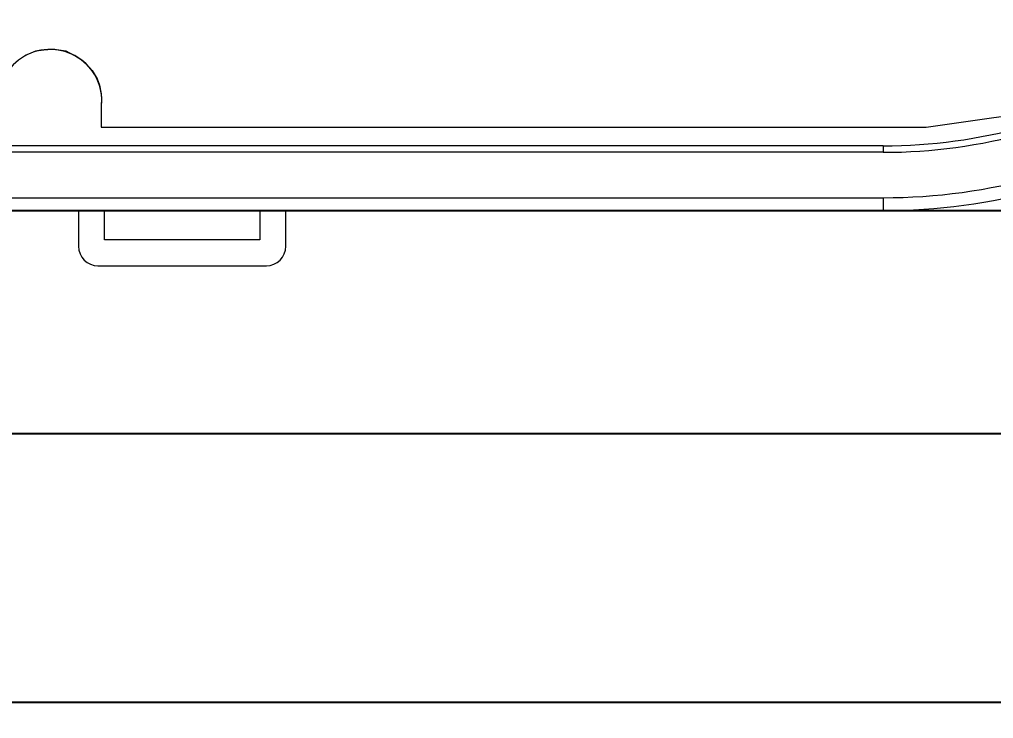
# Model space of a CAD drawing. Header units: millimetres. Extents: x 2768 to 3957, y 940 to 1781.
# Drawn here: x 3126.9 to 3202.1, y 1383.3 to 1437.2 of the extents above; entities that cross this region are included whole.
import ezdxf

# ---------------------------------------------------------------- set-up
doc = ezdxf.new("R2010")
doc.units = ezdxf.units.MM
doc.layers.add('layer 1', color=7, linetype='Continuous')
doc.layers.add('尺寸标注', color=2, linetype='Continuous', lineweight=25)
doc.layers.add('粗实线', color=7, linetype='Continuous', lineweight=50)
doc.styles.add('SGW', font='gbenor.shx', dxfattribs={"width": 0.6, "bigfont": 'hztxt.shx'})
doc.dimstyles.new('线性', dxfattribs={"dimtxt": 7, "dimasz": 3.5, "dimexe": 1.25, "dimexo": 0.625, "dimtad": 1, "dimdsep": 46, "dimtxsty": 'SGW', "dimcen": 2.5, "dimadec": 0, "dimazin": 0, "dimtfac": 1, "dimtmove": 0, "dimatfit": 3, "dimfxl": 0, "dimarcsym": 0})

# ---------------------------------------------------------------- blocks, each defined once
blk = doc.blocks.new('*D2')
at = {"layer": 'Defpoints', "color": 0, "transparency": 16777216}
for p in [(2857.49, 1435.655), (3238.49, 1435.655), (3238.49, 1405.249)]:
    blk.add_point(p, dxfattribs=at)
at = {"layer": '尺寸标注', "color": 0, "lineweight": -2, "transparency": 16777216}
for p, q in [((2857.49, 1435.03), (2857.49, 1403.999)), ((3238.49, 1435.03), (3238.49, 1403.999)), ((2860.99, 1405.249), (3234.99, 1405.249))]:
    blk.add_line(p, q, dxfattribs=at)
at = {"layer": '尺寸标注', "color": 0, "transparency": 16777216}
for points in [[(2860.99, 1405.833), (2860.99, 1404.666), (2857.49, 1405.249)], [(3234.99, 1405.833), (3234.99, 1404.666), (3238.49, 1405.249)]]:
    blk.add_solid(points, dxfattribs=at)
at = {"layer": '尺寸标注', "color": 0, "transparency": 16777216, "insert": (3046.807, 1409.374), "char_height": 7, "attachment_point": 5, "style": 'SGW'}
blk.add_mtext('▲381%%P1', dxfattribs=at)
blk = doc.blocks.new('_DotSmall')
at = {"color": 0, "linetype": 'ByBlock', "const_width": 0.5}
blk.add_lwpolyline([(-0.0625, 0, 1), (0.0625, 0, 1)], format="xyb", close=True, dxfattribs=at)
blk = doc.blocks.new('*D3')
at = {"layer": 'Defpoints', "color": 0, "transparency": 16777216}
for p in [(3153.99, 1607.225), (3267.573, 1607.225), (3238.49, 1435.655)]:
    blk.add_point(p, dxfattribs=at)
at = {"layer": '尺寸标注', "color": 0, "lineweight": -2, "transparency": 16777216}
for p, q in [((3154.615, 1607.225), (3268.823, 1607.225)), ((3267.573, 1439.155), (3267.573, 1603.725)), ((3239.115, 1435.655), (3268.823, 1435.655))]:
    blk.add_line(p, q, dxfattribs=at)
at = {"layer": '尺寸标注', "color": 0, "transparency": 16777216}
for points in [[(3266.989, 1603.725), (3268.156, 1603.725), (3267.573, 1607.225)], [(3266.989, 1439.155), (3268.156, 1439.155), (3267.573, 1435.655)]]:
    blk.add_solid(points, dxfattribs=at)
at = {"layer": '尺寸标注', "color": 0, "transparency": 16777216, "insert": (3263.448, 1507.203), "char_height": 7, "attachment_point": 5, "rotation": 90, "style": 'SGW'}
blk.add_mtext('▲171.6%%P0.5', dxfattribs=at)
blk = doc.blocks.new('*D5')
at = {"layer": 'Defpoints', "color": 0, "transparency": 16777216}
for p in [(2845.68, 1489.724), (3250.544, 1487.475), (3250.544, 1384.509)]:
    blk.add_point(p, dxfattribs=at)
at = {"layer": '尺寸标注', "color": 0, "lineweight": -2, "transparency": 16777216}
for p, q in [((2845.68, 1489.099), (2845.68, 1383.259)), ((3250.544, 1486.85), (3250.544, 1383.259)), ((2849.18, 1384.509), (3247.044, 1384.509))]:
    blk.add_line(p, q, dxfattribs=at)
at = {"layer": '尺寸标注', "color": 0, "transparency": 16777216}
for points in [[(2849.18, 1385.093), (2849.18, 1383.926), (2845.68, 1384.509)], [(3247.044, 1385.093), (3247.044, 1383.926), (3250.544, 1384.509)]]:
    blk.add_solid(points, dxfattribs=at)
at = {"layer": '尺寸标注', "color": 0, "transparency": 16777216, "insert": (3048.112, 1388.634), "char_height": 7, "attachment_point": 5, "style": 'SGW'}
blk.add_mtext('404.9', dxfattribs=at)
blk = doc.blocks.new('*D6')
at = {"layer": 'Defpoints', "color": 0, "transparency": 16777216}
for p in [(3048.359, 1617.424), (3281.8, 1617.424), (3048.242, 1422.425)]:
    blk.add_point(p, dxfattribs=at)
at = {"layer": '尺寸标注', "color": 0, "lineweight": -2, "transparency": 16777216}
for p, q in [((3048.984, 1617.424), (3283.05, 1617.424)), ((3281.8, 1425.925), (3281.8, 1613.924)), ((3048.867, 1422.425), (3283.05, 1422.425))]:
    blk.add_line(p, q, dxfattribs=at)
at = {"layer": '尺寸标注', "color": 0, "transparency": 16777216}
for points in [[(3281.217, 1613.924), (3282.383, 1613.924), (3281.8, 1617.424)], [(3281.217, 1425.925), (3282.383, 1425.925), (3281.8, 1422.425)]]:
    blk.add_solid(points, dxfattribs=at)
at = {"layer": '尺寸标注', "color": 0, "transparency": 16777216, "insert": (3277.675, 1519.924), "char_height": 7, "attachment_point": 5, "rotation": 90, "style": 'SGW'}
blk.add_mtext('195', dxfattribs=at)

msp = doc.modelspace()

# ---------------------------------------------------------------- linework, layer by layer
at = {"layer": 'layer 1', "lineweight": 20}
msp.add_open_spline([(3133.229, 1428.862), (3133.229, 1428.862), (3195.272, 1428.862), (3195.272, 1428.862), (3195.272, 1428.862), (3195.272, 1428.862), (3196.929, 1428.862), (3196.929, 1428.862)], degree=3, knots=[0.531818182, 0.531818182, 0.531818182, 0.531818182, 0.536363636, 0.536363636, 0.536363636, 0.536363646, 0.540909091, 0.540909091, 0.540909091, 0.540909091], dxfattribs=at)
at = {"layer": '粗实线', "color": 7, "lineweight": 0}
for p, q in [((3193.612, 1427.425), (2902.872, 1427.425)), ((3193.612, 1427.425), (3193.612, 1426.925)), ((3193.612, 1426.925), (2902.872, 1426.925)), ((2902.872, 1423.425), (3193.612, 1423.425)), ((3193.612, 1423.425), (3193.612, 1422.425)), ((3193.612, 1422.425), (2902.872, 1422.425)), ((3131.49, 1422.425), (3131.49, 1419.675)), ((3133.49, 1420.175), (3133.49, 1422.425)), ((3145.49, 1422.425), (3145.49, 1420.175)), ((3147.49, 1419.675), (3147.49, 1422.425)), ((3172.897, 1422.425), (3193.36, 1422.425)), ((3145.49, 1420.175), (3133.49, 1420.175)), ((3132.99, 1418.175), (3145.99, 1418.175))]:
    msp.add_line(p, q, dxfattribs=at)
for centre, radius, start, end in [((3193.612, 1468.487), 41.062, 270, 300.96194), ((3193.612, 1468.487), 41.562, 270, 300.96194), ((3193.612, 1468.487), 45.062, 270, 300.95368), ((3193.612, 1468.487), 46.062, 270, 300.95368), ((3193.36, 1468.487), 46.062, 270, 270.01265), ((3132.99, 1419.675), 1.5, 180.0001, 270), ((3145.99, 1419.675), 1.5, 270, 359.9999)]:
    msp.add_arc(centre, radius, start, end, dxfattribs=at)
for points in [[(3131.434, 1434.244), (3130.184, 1435.035), (3128.599, 1435.072), (3127.315, 1434.338)], [(3127.389, 1434.423), (3127.389, 1434.423), (3127.83, 1434.592), (3127.83, 1434.592)], [(3127.83, 1434.592), (3127.83, 1434.592), (3128.208, 1434.741), (3128.208, 1434.741)], [(3128.208, 1434.741), (3128.208, 1434.741), (3128.805, 1434.84), (3128.805, 1434.84)], [(3128.805, 1434.84), (3128.805, 1434.84), (3129.445, 1434.874), (3129.445, 1434.874)], [(3129.445, 1434.874), (3129.445, 1434.874), (3129.98, 1434.825), (3129.98, 1434.825)], [(3129.98, 1434.825), (3129.98, 1434.825), (3130.515, 1434.753), (3130.515, 1434.753)], [(3130.515, 1434.753), (3130.515, 1434.753), (3130.749, 1434.616), (3130.749, 1434.616)], [(3130.749, 1434.616), (3130.749, 1434.616), (3131.292, 1434.349), (3131.292, 1434.349)], [(3127.315, 1434.338), (3126.03, 1433.604), (3125.256, 1432.22), (3125.303, 1430.742)], [(3126.506, 1433.725), (3126.506, 1433.725), (3126.942, 1434.098), (3126.942, 1434.098)], [(3126.942, 1434.098), (3126.942, 1434.098), (3127.389, 1434.423), (3127.389, 1434.423)], [(3131.292, 1434.349), (3131.292, 1434.349), (3131.699, 1434.082), (3131.699, 1434.082)], [(3133.279, 1430.559), (3133.394, 1432.034), (3132.684, 1433.452), (3131.434, 1434.244)], [(3131.699, 1434.082), (3131.699, 1434.082), (3132.118, 1433.73), (3132.118, 1433.73)], [(3132.118, 1433.73), (3132.118, 1433.73), (3132.548, 1433.241), (3132.548, 1433.241)], [(3132.548, 1433.241), (3132.548, 1433.241), (3132.929, 1432.597), (3132.929, 1432.597)], [(3132.929, 1432.597), (3132.929, 1432.597), (3133.114, 1432.107), (3133.114, 1432.107)], [(3133.114, 1432.107), (3133.114, 1432.107), (3133.244, 1431.443), (3133.244, 1431.443)], [(3133.263, 1431.003), (3133.263, 1431.003), (3133.229, 1430.562), (3133.229, 1430.562)], [(3133.244, 1431.443), (3133.244, 1431.443), (3133.263, 1431.003), (3133.263, 1431.003)], [(3201.963, 1429.575), (3201.963, 1429.575), (3207.454, 1430.326), (3207.454, 1430.326)], [(3196.929, 1428.862), (3196.929, 1428.862), (3201.963, 1429.575), (3201.963, 1429.575)]]:
    msp.add_open_spline(points, degree=3, dxfattribs=at)
msp.add_open_spline([(3133.229, 1430.562), (3133.229, 1430.562), (3133.229, 1429.712), (3133.229, 1429.712), (3133.229, 1429.712), (3133.229, 1429.712), (3133.229, 1428.862), (3133.229, 1428.862)], degree=3, knots=[0.522727273, 0.522727273, 0.522727273, 0.522727273, 0.527272727, 0.527272727, 0.527272727, 0.527272737, 0.531818182, 0.531818182, 0.531818182, 0.531818182], dxfattribs=at)

# ---------------------------------------------------------------- dimensions: what is measured, and where the dimension line sits
at = {"layer": '尺寸标注'}
dim = msp.add_linear_dim(base=(3281.8, 1617.424), p1=(3048.242, 1422.425), p2=(3048.359, 1617.424), angle=90, dimstyle='线性', dxfattribs=at)
dim.commit()
dim.dimension.update_dxf_attribs({"geometry": '*D6', "text_midpoint": (3281.8, 1519.924), "dimtype": 160})
dim = msp.add_linear_dim(base=(3267.573, 1607.225), p1=(3238.49, 1435.655), p2=(3153.99, 1607.225), angle=90, text='▲<>%%P0.5', dimstyle='线性', override={"dimdec": 1, "dimldrblk": 'DotSmall'}, dxfattribs=at)
dim.commit()
dim.dimension.update_dxf_attribs({"geometry": '*D3', "text_midpoint": (3267.573, 1507.203), "dimtype": 160})
dim = msp.add_linear_dim(base=(3250.544, 1384.509), p1=(2845.68, 1489.724), p2=(3250.544, 1487.475), dimstyle='线性', override={"dimdec": 1, "dimldrblk": 'DotSmall'}, dxfattribs=at)
dim.commit()
dim.dimension.update_dxf_attribs({"geometry": '*D5', "text_midpoint": (3048.112, 1388.634)})
dim = msp.add_linear_dim(base=(3238.49, 1405.249), p1=(2857.49, 1435.655), p2=(3238.49, 1435.655), text='▲<>%%P1', dimstyle='线性', override={"dimldrblk": 'DotSmall'}, dxfattribs=at)
dim.commit()
dim.dimension.update_dxf_attribs({"geometry": '*D2', "text_midpoint": (3046.807, 1405.249), "dimtype": 160})

doc.saveas('drawing.dxf')
